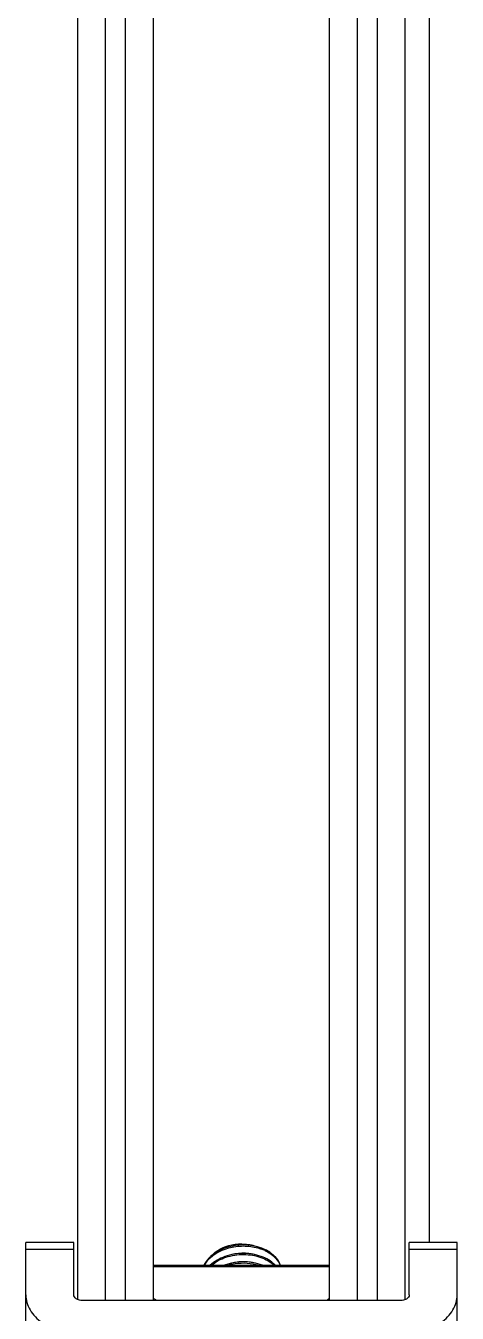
# Model space of a CAD drawing. Extents: x 27938 to 1507990, y 110129 to 923079.
# Drawn here: x 547174 to 547801, y 380201 to 382074 of the extents above; entities that cross this region are included whole.
import ezdxf

# ---------------------------------------------------------------- set-up
doc = ezdxf.new("R2010")
doc.units = 0
doc.header["$LTSCALE"] = 1000
doc.header["$MEASUREMENT"] = 0

msp = doc.modelspace()

# ---------------------------------------------------------------- linework, layer by layer
at = {"linetype": 'Continuous'}
for p, q in [((547249.6, 380221.2), (547249.6, 382871.5)), ((547290.2, 380220), (547290.2, 382871.5)), ((547319.3, 380220), (547319.3, 382871.5)), ((547359.9, 380220), (547359.9, 382871.5)), ((547615.5, 380220), (547615.5, 382871.5)), ((547656.1, 380220), (547656.1, 382871.5)), ((547685.2, 380220), (547685.2, 382871.5)), ((547725.8, 380221.2), (547725.8, 382871.5)), ((547760.7, 382848.8), (547760.7, 380304.1)), ((547174.1, 379735.4), (547174.1, 380304.1)), ((547243.8, 380304.1), (547174.1, 380304.1)), ((547243.8, 380228.2), (547243.8, 380304.1)), ((547731.6, 380228.2), (547731.6, 380304.1)), ((547801.3, 380304.1), (547731.6, 380304.1)), ((547801.3, 379735.4), (547801.3, 380304.1)), ((547243.8, 380293.9), (547174.1, 380293.9)), ((547801.3, 380293.9), (547731.6, 380293.9)), ((547359.9, 380271), (547615.5, 380271)), ((547359.9, 380269.3), (547615.5, 380269.3)), ((547720, 380220), (547255.4, 380220)), ((547362, 380221.5), (547363.4, 380220)), ((547612, 380220), (547613.4, 380221.5))]:
    msp.add_line(p, q, dxfattribs=at)
for centre, radius, start, end in [((547492.9, 380231.5), 68.9, 69.4703, 74.8773), ((547490.2, 380221.5), 67.1, 100.3047, 102.2499), ((547493.8, 380232.5), 66.1, 69.6939, 69.8962), ((547494.8, 380235), 63.5, 65.0364, 69.7243), ((547490.3, 380208.7), 67.6, 99.5601, 100.813), ((547507.3, 380243.2), 40.6, 43.29, 44.8708)]:
    msp.add_arc(centre, radius, start, end, dxfattribs=at)
for points, knots in [([(547438.9, 380278.3), (547447.6, 380288.4), (547468, 380298.1), (547495.6, 380299.9), (547509.9, 380297.1), (547516.6, 380294.6)], [0, 0, 0, 0, 0.481069, 0.745193, 1, 1, 1, 1]), ([(547510.9, 380298), (547499.1, 380301.2), (547474.7, 380301.8), (547451.8, 380291.9), (547443.2, 380284.2)], [0, 0, 0, 0, 0.51374, 1, 1, 1, 1]), ([(547443.3, 380284.2), (547450.8, 380292.9), (547468.5, 380301.4), (547492.6, 380302.8), (547505.2, 380300.2), (547510.9, 380298)], [0, 0, 0, 0, 0.4793, 0.744107, 1, 1, 1, 1]), ([(547502.9, 380299.8), (547500.8, 380300.2), (547492, 380301.4), (547483, 380300.9), (547476.4, 380299.5)], [0, 0, 0, 0, 0.246819, 1, 1, 1, 1]), ([(547443.2, 380284.2), (547442.2, 380283.3), (547438.1, 380279.4), (547434.8, 380274.7), (547433, 380271)], [0, 0, 0, 0, 0.260908, 1, 1, 1, 1]), ([(547536.1, 380271.8), (547530.6, 380277.3), (547515.7, 380285.8), (547490, 380289.7), (547463.9, 380285.5), (547448.3, 380276.7), (547442.3, 380271)], [0, 0, 0, 0, 0.229048, 0.489241, 0.755135, 1, 1, 1, 1]), ([(547444, 380271), (547450.1, 380276.3), (547465.3, 380284.3), (547490.7, 380288.1), (547515.4, 380284.2), (547529.9, 380276.2), (547535.3, 380271.1)], [0, 0, 0, 0, 0.246285, 0.511502, 0.770596, 1, 1, 1, 1]), ([(547504.9, 380287), (547502.8, 380287.5), (547493.9, 380289), (547484.8, 380288.7), (547478.2, 380287.5)], [0, 0, 0, 0, 0.245752, 1, 1, 1, 1]), ([(547528.7, 380290.1), (547527.8, 380290.7), (547524.1, 380293), (547520.2, 380294.8), (547517.1, 380296)], [0, 0, 0, 0, 0.242042, 1, 1, 1, 1]), ([(547521.6, 380292.6), (547522.2, 380292.3), (547524.4, 380291.2), (547526.5, 380290), (547528.1, 380289)], [0, 0, 0, 0, 0.254738, 1, 1, 1, 1]), ([(547528.1, 380289), (547531.7, 380286.7), (547538, 380281.5), (547542.5, 380274.6), (547543.9, 380271)], [0, 0, 0, 0, 0.526239, 1, 1, 1, 1]), ([(547528.7, 380290.1), (547532.3, 380287.6), (547538.5, 380282), (547542.7, 380274.7), (547544.1, 380271)], [0, 0, 0, 0, 0.522981, 1, 1, 1, 1]), ([(547433.8, 380271), (547434.2, 380271.7), (547435.7, 380274.2), (547437.5, 380276.6), (547438.9, 380278.3)], [0, 0, 0, 0, 0.244964, 1, 1, 1, 1]), ([(547518, 380271), (547513.8, 380272.7), (547495.8, 380277.7), (547476, 380276), (547462.8, 380271.1)], [0, 0, 0, 0, 0.243472, 1, 1, 1, 1]), ([(547467.1, 380271), (547470.8, 380272.2), (547486, 380275.5), (547502.2, 380274.5), (547513.3, 380271.1)], [0, 0, 0, 0, 0.252377, 1, 1, 1, 1]), ([(547505.4, 380274.6), (547503.3, 380275.1), (547494.6, 380276.6), (547485.6, 380276.4), (547479.1, 380275.3)], [0, 0, 0, 0, 0.245444, 1, 1, 1, 1]), ([(547174.1, 380228.2), (547174.1, 380220.6), (547179, 380204.2), (547198, 380185.5), (547224.6, 380173.4), (547244.9, 380170.7), (547255.4, 380170.7)], [0, 0, 0, 0, 0.209473, 0.444657, 0.712023, 1, 1, 1, 1]), ([(547249.5, 380221.1), (547248.7, 380221.5), (547245.9, 380222.9), (547243.8, 380226), (547243.8, 380228.2)], [0, 0, 0, 0, 0.2888, 1, 1, 1, 1]), ([(547720, 380170.7), (547730.5, 380170.7), (547750.8, 380173.4), (547777.4, 380185.5), (547796.4, 380204.2), (547801.3, 380220.6), (547801.3, 380228.2)], [0, 0, 0, 0, 0.287977, 0.555343, 0.790527, 1, 1, 1, 1]), ([(547731.6, 380228.2), (547731.6, 380227.5), (547731, 380224.3), (547728.1, 380222), (547725.9, 380221.1)], [0, 0, 0, 0, 0.22722, 1, 1, 1, 1])]:
    msp.add_open_spline(points, degree=3, knots=knots, dxfattribs=at)
for points in [[(547360, 380223), (547360.7, 380222.6), (547361.4, 380222.1), (547362, 380221.5)], [(547613.4, 380221.5), (547614, 380222.1), (547614.7, 380222.6), (547615.4, 380223)], [(547255.4, 380220), (547253.4, 380220), (547251.4, 380220.4), (547249.5, 380221.1)], [(547725.9, 380221.1), (547724.1, 380220.4), (547722, 380220), (547720, 380220)]]:
    msp.add_open_spline(points, degree=3, dxfattribs=at)

doc.saveas('drawing.dxf')
